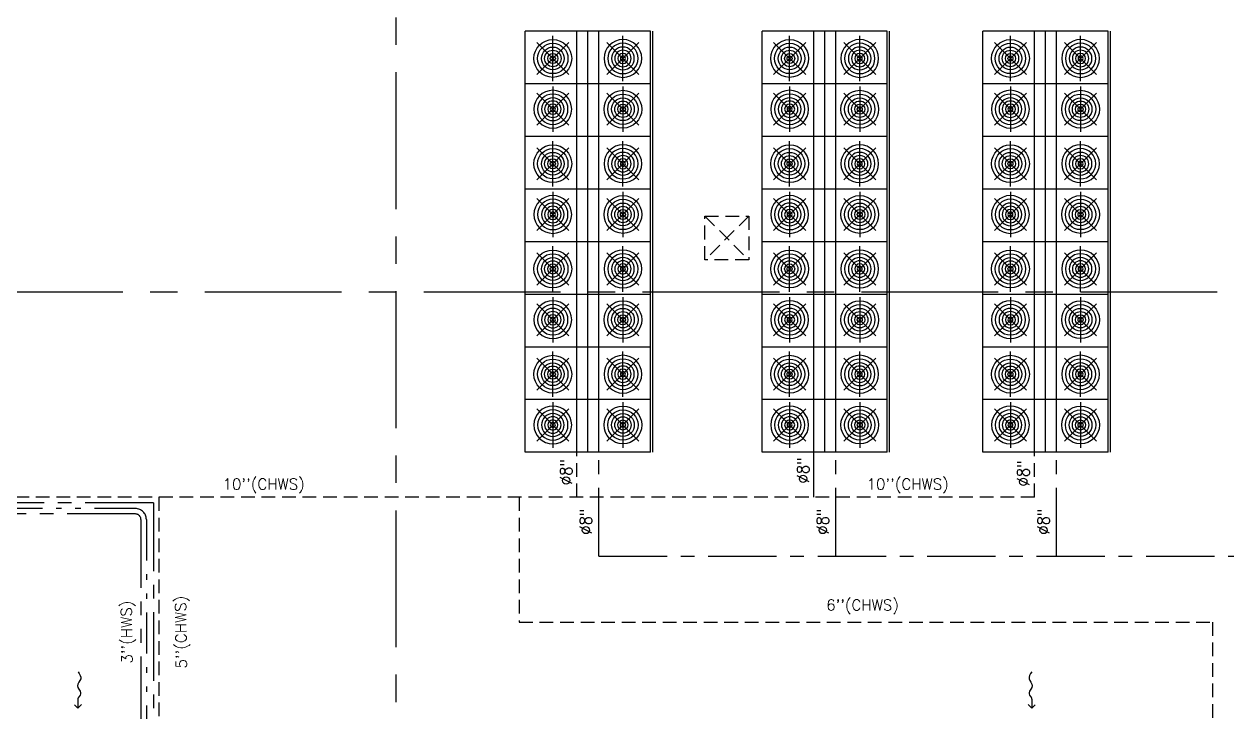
# Model space of a CAD drawing. Extents: x 89070.1 to 89129.1, y 39921.6 to 40000.1.
# Drawn here: x 89086.58 to 89108.56, y 39972.43 to 39984.99 of the extents above; entities that cross this region are included whole.
import ezdxf
from ezdxf.enums import TextEntityAlignment as Align

# ---------------------------------------------------------------- set-up
doc = ezdxf.new("R2010")
doc.units = 0
doc.header["$MEASUREMENT"] = 0
for name, pattern in [('2DASHES', [1.7, 0.75, -0.25, 0.1, -0.25, 0.1, -0.25]), ('CENTER', [2, 1.25, -0.25, 0.25, -0.25]), ('CENTERX2', [4, 2.5, -0.5, 0.5, -0.5]), ('HIDDEN', [0.375, 0.25, -0.125]), ('PHANTOM', [2.5, 1.25, -0.25, 0.25, -0.25, 0.25, -0.25])]:
    doc.linetypes.add(name, pattern=pattern)
doc.layers.get('0').update_dxf_attribs({"color": 11, "linetype": 'CONTINUOUS'})
for name, color, linetype in [('AX', 11, 'CONTINUOUS'), ('AXES', 11, 'CENTERX2'), ('DUCT', 6, 'CONTINUOUS'), ('RM-NAME', 2, 'CONTINUOUS'), ('SHAFT', 11, 'CONTINUOUS')]:
    doc.layers.add(name, color=color, linetype=linetype)
doc.styles.add('ROMANS', font='ROMANS.shx')

msp = doc.modelspace()

# ---------------------------------------------------------------- linework, layer by layer
at = {"color": 2}
for p, q in [((89096.244, 39983.952), (89096.244, 39984.781)), ((89097.525, 39983.952), (89097.525, 39984.781)), ((89100.572, 39983.952), (89100.572, 39984.781)), ((89101.853, 39983.952), (89101.853, 39984.781)), ((89104.607, 39983.952), (89104.607, 39984.781)), ((89105.888, 39983.952), (89105.888, 39984.781)), ((89095.95, 39984.073), (89096.537, 39984.66)), ((89096.537, 39984.073), (89095.95, 39984.66)), ((89097.232, 39984.073), (89097.818, 39984.66)), ((89097.818, 39984.073), (89097.232, 39984.66)), ((89100.279, 39984.073), (89100.865, 39984.66)), ((89100.865, 39984.073), (89100.279, 39984.66)), ((89101.56, 39984.073), (89102.146, 39984.66)), ((89102.146, 39984.073), (89101.56, 39984.66)), ((89104.314, 39984.073), (89104.9, 39984.66)), ((89104.9, 39984.073), (89104.314, 39984.66)), ((89105.595, 39984.073), (89106.181, 39984.66)), ((89106.181, 39984.073), (89105.595, 39984.66)), ((89096.537, 39983.733), (89095.95, 39983.146)), ((89095.95, 39983.733), (89096.537, 39983.146)), ((89096.244, 39983.854), (89096.244, 39983.025)), ((89097.818, 39983.733), (89097.232, 39983.146)), ((89097.232, 39983.733), (89097.818, 39983.146)), ((89097.525, 39983.854), (89097.525, 39983.025)), ((89100.865, 39983.733), (89100.279, 39983.146)), ((89100.279, 39983.733), (89100.865, 39983.146)), ((89100.572, 39983.854), (89100.572, 39983.025)), ((89102.146, 39983.733), (89101.56, 39983.146)), ((89101.56, 39983.733), (89102.146, 39983.146)), ((89101.853, 39983.854), (89101.853, 39983.025)), ((89104.9, 39983.733), (89104.314, 39983.146)), ((89104.314, 39983.733), (89104.9, 39983.146)), ((89104.607, 39983.854), (89104.607, 39983.025)), ((89106.181, 39983.733), (89105.595, 39983.146)), ((89105.595, 39983.733), (89106.181, 39983.146)), ((89105.888, 39983.854), (89105.888, 39983.025)), ((89096.244, 39982.03), (89096.244, 39982.859)), ((89097.525, 39982.03), (89097.525, 39982.859)), ((89100.572, 39982.03), (89100.572, 39982.859)), ((89101.853, 39982.03), (89101.853, 39982.859)), ((89104.607, 39982.03), (89104.607, 39982.859)), ((89105.888, 39982.03), (89105.888, 39982.859)), ((89095.95, 39982.151), (89096.537, 39982.738)), ((89096.537, 39982.151), (89095.95, 39982.738)), ((89097.232, 39982.151), (89097.818, 39982.738)), ((89097.818, 39982.151), (89097.232, 39982.738)), ((89100.279, 39982.151), (89100.865, 39982.738)), ((89100.865, 39982.151), (89100.279, 39982.738)), ((89101.56, 39982.151), (89102.146, 39982.738)), ((89102.146, 39982.151), (89101.56, 39982.738)), ((89104.314, 39982.151), (89104.9, 39982.738)), ((89104.9, 39982.151), (89104.314, 39982.738)), ((89105.595, 39982.151), (89106.181, 39982.738)), ((89106.181, 39982.151), (89105.595, 39982.738)), ((89096.244, 39981.932), (89096.244, 39981.103)), ((89097.525, 39981.932), (89097.525, 39981.103)), ((89100.572, 39981.932), (89100.572, 39981.103)), ((89101.853, 39981.932), (89101.853, 39981.103)), ((89104.607, 39981.932), (89104.607, 39981.103)), ((89105.888, 39981.932), (89105.888, 39981.103)), ((89096.537, 39981.811), (89095.95, 39981.224)), ((89095.95, 39981.811), (89096.537, 39981.224)), ((89097.818, 39981.811), (89097.232, 39981.224)), ((89097.232, 39981.811), (89097.818, 39981.224)), ((89100.865, 39981.811), (89100.279, 39981.224)), ((89100.279, 39981.811), (89100.865, 39981.224)), ((89102.146, 39981.811), (89101.56, 39981.224)), ((89101.56, 39981.811), (89102.146, 39981.224)), ((89104.9, 39981.811), (89104.314, 39981.224)), ((89104.314, 39981.811), (89104.9, 39981.224)), ((89106.181, 39981.811), (89105.595, 39981.224)), ((89105.595, 39981.811), (89106.181, 39981.224)), ((89096.244, 39980.108), (89096.244, 39980.937)), ((89097.525, 39980.108), (89097.525, 39980.937)), ((89100.572, 39980.108), (89100.572, 39980.937)), ((89101.853, 39980.108), (89101.853, 39980.937)), ((89104.607, 39980.108), (89104.607, 39980.937)), ((89105.888, 39980.108), (89105.888, 39980.937)), ((89095.95, 39980.229), (89096.537, 39980.816)), ((89096.537, 39980.229), (89095.95, 39980.816)), ((89097.232, 39980.229), (89097.818, 39980.816)), ((89097.818, 39980.229), (89097.232, 39980.816)), ((89100.279, 39980.229), (89100.865, 39980.816)), ((89100.865, 39980.229), (89100.279, 39980.816)), ((89101.56, 39980.229), (89102.146, 39980.816)), ((89102.146, 39980.229), (89101.56, 39980.816)), ((89104.314, 39980.229), (89104.9, 39980.816)), ((89104.9, 39980.229), (89104.314, 39980.816)), ((89105.595, 39980.229), (89106.181, 39980.816)), ((89106.181, 39980.229), (89105.595, 39980.816)), ((89096.244, 39980.01), (89096.244, 39979.181)), ((89097.525, 39980.01), (89097.525, 39979.181)), ((89100.572, 39980.01), (89100.572, 39979.181)), ((89101.853, 39980.01), (89101.853, 39979.181)), ((89104.607, 39980.01), (89104.607, 39979.181)), ((89105.888, 39980.01), (89105.888, 39979.181)), ((89096.537, 39979.889), (89095.95, 39979.302)), ((89095.95, 39979.889), (89096.537, 39979.302)), ((89097.818, 39979.889), (89097.232, 39979.302)), ((89097.232, 39979.889), (89097.818, 39979.302)), ((89100.865, 39979.889), (89100.279, 39979.302)), ((89100.279, 39979.889), (89100.865, 39979.302)), ((89102.146, 39979.889), (89101.56, 39979.302)), ((89101.56, 39979.889), (89102.146, 39979.302)), ((89104.9, 39979.889), (89104.314, 39979.302)), ((89104.314, 39979.889), (89104.9, 39979.302)), ((89106.181, 39979.889), (89105.595, 39979.302)), ((89105.595, 39979.889), (89106.181, 39979.302)), ((89095.95, 39978.307), (89096.537, 39978.894)), ((89096.537, 39978.307), (89095.95, 39978.894)), ((89096.244, 39978.186), (89096.244, 39979.015)), ((89097.232, 39978.307), (89097.818, 39978.894)), ((89097.818, 39978.307), (89097.232, 39978.894)), ((89097.525, 39978.186), (89097.525, 39979.015)), ((89100.279, 39978.307), (89100.865, 39978.894)), ((89100.865, 39978.307), (89100.279, 39978.894)), ((89100.572, 39978.186), (89100.572, 39979.015)), ((89101.56, 39978.307), (89102.146, 39978.894)), ((89102.146, 39978.307), (89101.56, 39978.894)), ((89101.853, 39978.186), (89101.853, 39979.015)), ((89104.314, 39978.307), (89104.9, 39978.894)), ((89104.9, 39978.307), (89104.314, 39978.894)), ((89104.607, 39978.186), (89104.607, 39979.015)), ((89105.595, 39978.307), (89106.181, 39978.894)), ((89106.181, 39978.307), (89105.595, 39978.894)), ((89105.888, 39978.186), (89105.888, 39979.015)), ((89096.537, 39977.967), (89095.95, 39977.38)), ((89095.95, 39977.967), (89096.537, 39977.38)), ((89096.244, 39978.088), (89096.244, 39977.259)), ((89097.818, 39977.967), (89097.232, 39977.38)), ((89097.232, 39977.967), (89097.818, 39977.38)), ((89097.525, 39978.088), (89097.525, 39977.259)), ((89100.865, 39977.967), (89100.279, 39977.38)), ((89100.279, 39977.967), (89100.865, 39977.38)), ((89100.572, 39978.088), (89100.572, 39977.259)), ((89102.146, 39977.967), (89101.56, 39977.38)), ((89101.56, 39977.967), (89102.146, 39977.38)), ((89101.853, 39978.088), (89101.853, 39977.259)), ((89104.9, 39977.967), (89104.314, 39977.38)), ((89104.314, 39977.967), (89104.9, 39977.38)), ((89104.607, 39978.088), (89104.607, 39977.259)), ((89106.181, 39977.967), (89105.595, 39977.38)), ((89105.595, 39977.967), (89106.181, 39977.38)), ((89105.888, 39978.088), (89105.888, 39977.259))]:
    msp.add_line(p, q, dxfattribs=at)
at = {"color": 11}
for centre, major_axis, start_param, end_param in [((89096.244, 39984.367), (-0.244, 0.244), 3.926991, 10.210176), ((89096.244, 39984.367), (0.196, 0.196), 5.497787, 11.780972), ((89096.244, 39984.367), (-0.147, 0.147), 3.926991, 10.210176), ((89100.572, 39984.367), (-0.244, 0.244), 3.926991, 10.210176), ((89100.572, 39984.367), (0.196, 0.196), 5.497787, 11.780972), ((89100.572, 39984.367), (-0.147, 0.147), 3.926991, 10.210176), ((89104.607, 39984.367), (-0.244, 0.244), 3.926991, 10.210176), ((89104.607, 39984.367), (0.196, 0.196), 5.497787, 11.780972), ((89104.607, 39984.367), (-0.147, 0.147), 3.926991, 10.210176), ((89096.244, 39984.367), (0.106, 0.106), 5.497787, 11.780972), ((89096.244, 39984.367), (-0.0652, 0.0652), 3.926991, 10.210176), ((89096.244, 39984.367), (0.0326, 0.0326), 5.497787, 11.780972), ((89100.572, 39984.367), (0.106, 0.106), 5.497787, 11.780972), ((89100.572, 39984.367), (-0.0652, 0.0652), 3.926991, 10.210176), ((89100.572, 39984.367), (0.0326, 0.0326), 5.497787, 11.780972), ((89104.607, 39984.367), (0.106, 0.106), 5.497787, 11.780972), ((89104.607, 39984.367), (-0.0652, 0.0652), 3.926991, 10.210176), ((89104.607, 39984.367), (0.0326, 0.0326), 5.497787, 11.780972), ((89097.525, 39983.44), (0.244, -0.244), 3.926991, 10.210176), ((89097.525, 39983.44), (-0.196, -0.196), 5.497787, 11.780972), ((89101.853, 39983.44), (0.244, -0.244), 3.926991, 10.210176), ((89101.853, 39983.44), (-0.196, -0.196), 5.497787, 11.780972), ((89105.888, 39983.44), (0.244, -0.244), 3.926991, 10.210176), ((89105.888, 39983.44), (-0.196, -0.196), 5.497787, 11.780972), ((89097.525, 39983.44), (0.147, -0.147), 3.926991, 10.210176), ((89097.525, 39983.44), (-0.106, -0.106), 5.497787, 11.780972), ((89097.525, 39983.44), (0.0652, -0.0652), 3.926991, 10.210176), ((89097.525, 39983.44), (-0.0326, -0.0326), 5.497787, 11.780972), ((89101.853, 39983.44), (0.147, -0.147), 3.926991, 10.210176), ((89101.853, 39983.44), (-0.106, -0.106), 5.497787, 11.780972), ((89101.853, 39983.44), (0.0652, -0.0652), 3.926991, 10.210176), ((89101.853, 39983.44), (-0.0326, -0.0326), 5.497787, 11.780972), ((89105.888, 39983.44), (0.147, -0.147), 3.926991, 10.210176), ((89105.888, 39983.44), (-0.106, -0.106), 5.497787, 11.780972), ((89105.888, 39983.44), (0.0652, -0.0652), 3.926991, 10.210176), ((89105.888, 39983.44), (-0.0326, -0.0326), 5.497787, 11.780972), ((89096.244, 39982.445), (-0.244, 0.244), 3.926991, 10.210176), ((89096.244, 39982.445), (0.196, 0.196), 5.497787, 11.780972), ((89096.244, 39982.445), (-0.147, 0.147), 3.926991, 10.210176), ((89096.244, 39982.445), (0.106, 0.106), 5.497787, 11.780972), ((89100.572, 39982.445), (-0.244, 0.244), 3.926991, 10.210176), ((89100.572, 39982.445), (0.196, 0.196), 5.497787, 11.780972), ((89100.572, 39982.445), (-0.147, 0.147), 3.926991, 10.210176), ((89100.572, 39982.445), (0.106, 0.106), 5.497787, 11.780972), ((89104.607, 39982.445), (-0.244, 0.244), 3.926991, 10.210176), ((89104.607, 39982.445), (0.196, 0.196), 5.497787, 11.780972), ((89104.607, 39982.445), (-0.147, 0.147), 3.926991, 10.210176), ((89104.607, 39982.445), (0.106, 0.106), 5.497787, 11.780972), ((89096.244, 39982.445), (-0.0652, 0.0652), 3.926991, 10.210176), ((89096.244, 39982.445), (0.0326, 0.0326), 5.497787, 11.780972), ((89100.572, 39982.445), (-0.0652, 0.0652), 3.926991, 10.210176), ((89100.572, 39982.445), (0.0326, 0.0326), 5.497787, 11.780972), ((89104.607, 39982.445), (-0.0652, 0.0652), 3.926991, 10.210176), ((89104.607, 39982.445), (0.0326, 0.0326), 5.497787, 11.780972), ((89097.525, 39981.518), (0.244, -0.244), 3.926991, 10.210176), ((89097.525, 39981.518), (-0.196, -0.196), 5.497787, 11.780972), ((89097.525, 39981.518), (0.147, -0.147), 3.926991, 10.210176), ((89101.853, 39981.518), (0.244, -0.244), 3.926991, 10.210176), ((89101.853, 39981.518), (-0.196, -0.196), 5.497787, 11.780972), ((89101.853, 39981.518), (0.147, -0.147), 3.926991, 10.210176), ((89105.888, 39981.518), (0.244, -0.244), 3.926991, 10.210176), ((89105.888, 39981.518), (-0.196, -0.196), 5.497787, 11.780972), ((89105.888, 39981.518), (0.147, -0.147), 3.926991, 10.210176), ((89097.525, 39981.518), (-0.106, -0.106), 5.497787, 11.780972), ((89097.525, 39981.518), (0.0652, -0.0652), 3.926991, 10.210176), ((89097.525, 39981.518), (-0.0326, -0.0326), 5.497787, 11.780972), ((89101.853, 39981.518), (-0.106, -0.106), 5.497787, 11.780972), ((89101.853, 39981.518), (0.0652, -0.0652), 3.926991, 10.210176), ((89101.853, 39981.518), (-0.0326, -0.0326), 5.497787, 11.780972), ((89105.888, 39981.518), (-0.106, -0.106), 5.497787, 11.780972), ((89105.888, 39981.518), (0.0652, -0.0652), 3.926991, 10.210176), ((89105.888, 39981.518), (-0.0326, -0.0326), 5.497787, 11.780972), ((89096.244, 39980.523), (-0.244, 0.244), 3.926991, 10.210176), ((89100.572, 39980.523), (-0.244, 0.244), 3.926991, 10.210176), ((89104.607, 39980.523), (-0.244, 0.244), 3.926991, 10.210176), ((89096.244, 39980.523), (0.196, 0.196), 5.497787, 11.780972), ((89096.244, 39980.523), (-0.147, 0.147), 3.926991, 10.210176), ((89096.244, 39980.523), (0.106, 0.106), 5.497787, 11.780972), ((89096.244, 39980.523), (-0.0652, 0.0652), 3.926991, 10.210176), ((89100.572, 39980.523), (0.196, 0.196), 5.497787, 11.780972), ((89100.572, 39980.523), (-0.147, 0.147), 3.926991, 10.210176), ((89100.572, 39980.523), (0.106, 0.106), 5.497787, 11.780972), ((89100.572, 39980.523), (-0.0652, 0.0652), 3.926991, 10.210176), ((89104.607, 39980.523), (0.196, 0.196), 5.497787, 11.780972), ((89104.607, 39980.523), (-0.147, 0.147), 3.926991, 10.210176), ((89104.607, 39980.523), (0.106, 0.106), 5.497787, 11.780972), ((89104.607, 39980.523), (-0.0652, 0.0652), 3.926991, 10.210176), ((89096.244, 39980.523), (0.0326, 0.0326), 5.497787, 11.780972), ((89100.572, 39980.523), (0.0326, 0.0326), 5.497787, 11.780972), ((89104.607, 39980.523), (0.0326, 0.0326), 5.497787, 11.780972), ((89097.525, 39979.596), (0.244, -0.244), 3.926991, 10.210176), ((89101.853, 39979.596), (0.244, -0.244), 3.926991, 10.210176), ((89105.888, 39979.596), (0.244, -0.244), 3.926991, 10.210176), ((89097.525, 39979.596), (-0.196, -0.196), 5.497787, 11.780972), ((89097.525, 39979.596), (0.147, -0.147), 3.926991, 10.210176), ((89097.525, 39979.596), (-0.106, -0.106), 5.497787, 11.780972), ((89101.853, 39979.596), (-0.196, -0.196), 5.497787, 11.780972), ((89101.853, 39979.596), (0.147, -0.147), 3.926991, 10.210176), ((89101.853, 39979.596), (-0.106, -0.106), 5.497787, 11.780972), ((89105.888, 39979.596), (-0.196, -0.196), 5.497787, 11.780972), ((89105.888, 39979.596), (0.147, -0.147), 3.926991, 10.210176), ((89105.888, 39979.596), (-0.106, -0.106), 5.497787, 11.780972), ((89097.525, 39979.596), (0.0652, -0.0652), 3.926991, 10.210176), ((89097.525, 39979.596), (-0.0326, -0.0326), 5.497787, 11.780972), ((89101.853, 39979.596), (0.0652, -0.0652), 3.926991, 10.210176), ((89101.853, 39979.596), (-0.0326, -0.0326), 5.497787, 11.780972), ((89105.888, 39979.596), (0.0652, -0.0652), 3.926991, 10.210176), ((89105.888, 39979.596), (-0.0326, -0.0326), 5.497787, 11.780972), ((89096.244, 39978.601), (-0.244, 0.244), 3.926991, 10.210176), ((89096.244, 39978.601), (0.196, 0.196), 5.497787, 11.780972), ((89100.572, 39978.601), (-0.244, 0.244), 3.926991, 10.210176), ((89100.572, 39978.601), (0.196, 0.196), 5.497787, 11.780972), ((89104.607, 39978.601), (-0.244, 0.244), 3.926991, 10.210176), ((89104.607, 39978.601), (0.196, 0.196), 5.497787, 11.780972), ((89096.244, 39978.601), (-0.147, 0.147), 3.926991, 10.210176), ((89096.244, 39978.601), (0.106, 0.106), 5.497787, 11.780972), ((89096.244, 39978.601), (-0.0652, 0.0652), 3.926991, 10.210176), ((89096.244, 39978.601), (0.0326, 0.0326), 5.497787, 11.780972), ((89100.572, 39978.601), (-0.147, 0.147), 3.926991, 10.210176), ((89100.572, 39978.601), (0.106, 0.106), 5.497787, 11.780972), ((89100.572, 39978.601), (-0.0652, 0.0652), 3.926991, 10.210176), ((89100.572, 39978.601), (0.0326, 0.0326), 5.497787, 11.780972), ((89104.607, 39978.601), (-0.147, 0.147), 3.926991, 10.210176), ((89104.607, 39978.601), (0.106, 0.106), 5.497787, 11.780972), ((89104.607, 39978.601), (-0.0652, 0.0652), 3.926991, 10.210176), ((89104.607, 39978.601), (0.0326, 0.0326), 5.497787, 11.780972), ((89097.525, 39977.674), (0.244, -0.244), 3.926991, 10.210176), ((89101.853, 39977.674), (0.244, -0.244), 3.926991, 10.210176), ((89105.888, 39977.674), (0.244, -0.244), 3.926991, 10.210176), ((89097.525, 39977.674), (-0.196, -0.196), 5.497787, 11.780972), ((89097.525, 39977.674), (0.147, -0.147), 3.926991, 10.210176), ((89097.525, 39977.674), (-0.106, -0.106), 5.497787, 11.780972), ((89097.525, 39977.674), (0.0652, -0.0652), 3.926991, 10.210176), ((89101.853, 39977.674), (-0.196, -0.196), 5.497787, 11.780972), ((89101.853, 39977.674), (0.147, -0.147), 3.926991, 10.210176), ((89101.853, 39977.674), (-0.106, -0.106), 5.497787, 11.780972), ((89101.853, 39977.674), (0.0652, -0.0652), 3.926991, 10.210176), ((89105.888, 39977.674), (-0.196, -0.196), 5.497787, 11.780972), ((89105.888, 39977.674), (0.147, -0.147), 3.926991, 10.210176), ((89105.888, 39977.674), (-0.106, -0.106), 5.497787, 11.780972), ((89105.888, 39977.674), (0.0652, -0.0652), 3.926991, 10.210176), ((89097.525, 39977.674), (-0.0326, -0.0326), 5.497787, 11.780972), ((89101.853, 39977.674), (-0.0326, -0.0326), 5.497787, 11.780972), ((89105.888, 39977.674), (-0.0326, -0.0326), 5.497787, 11.780972)]:
    msp.add_ellipse(centre, major_axis=major_axis, ratio=1, start_param=start_param, end_param=end_param, dxfattribs=at)
at = {"color": 11, "extrusion": (0, 0, -1)}
for centre, major_axis, start_param, end_param in [((89097.525, 39984.367), (0.244, 0.244), 3.926991, 10.210176), ((89097.525, 39984.367), (-0.196, 0.196), 5.497787, 11.780972), ((89097.525, 39984.367), (0.147, 0.147), 3.926991, 10.210176), ((89101.853, 39984.367), (0.244, 0.244), 3.926991, 10.210176), ((89101.853, 39984.367), (-0.196, 0.196), 5.497787, 11.780972), ((89101.853, 39984.367), (0.147, 0.147), 3.926991, 10.210176), ((89105.888, 39984.367), (0.244, 0.244), 3.926991, 10.210176), ((89105.888, 39984.367), (-0.196, 0.196), 5.497787, 11.780972), ((89105.888, 39984.367), (0.147, 0.147), 3.926991, 10.210176), ((89097.525, 39984.367), (-0.106, 0.106), 5.497787, 11.780972), ((89097.525, 39984.367), (0.0652, 0.0652), 3.926991, 10.210176), ((89097.525, 39984.367), (-0.0326, 0.0326), 5.497787, 11.780972), ((89101.853, 39984.367), (-0.106, 0.106), 5.497787, 11.780972), ((89101.853, 39984.367), (0.0652, 0.0652), 3.926991, 10.210176), ((89101.853, 39984.367), (-0.0326, 0.0326), 5.497787, 11.780972), ((89105.888, 39984.367), (-0.106, 0.106), 5.497787, 11.780972), ((89105.888, 39984.367), (0.0652, 0.0652), 3.926991, 10.210176), ((89105.888, 39984.367), (-0.0326, 0.0326), 5.497787, 11.780972), ((89096.244, 39983.44), (-0.244, -0.244), 3.926991, 10.210176), ((89096.244, 39983.44), (0.196, -0.196), 5.497787, 11.780972), ((89100.572, 39983.44), (-0.244, -0.244), 3.926991, 10.210176), ((89100.572, 39983.44), (0.196, -0.196), 5.497787, 11.780972), ((89104.607, 39983.44), (-0.244, -0.244), 3.926991, 10.210176), ((89104.607, 39983.44), (0.196, -0.196), 5.497787, 11.780972), ((89096.244, 39983.44), (-0.147, -0.147), 3.926991, 10.210176), ((89096.244, 39983.44), (0.106, -0.106), 5.497787, 11.780972), ((89096.244, 39983.44), (-0.0652, -0.0652), 3.926991, 10.210176), ((89096.244, 39983.44), (0.0326, -0.0326), 5.497787, 11.780972), ((89100.572, 39983.44), (-0.147, -0.147), 3.926991, 10.210176), ((89100.572, 39983.44), (0.106, -0.106), 5.497787, 11.780972), ((89100.572, 39983.44), (-0.0652, -0.0652), 3.926991, 10.210176), ((89100.572, 39983.44), (0.0326, -0.0326), 5.497787, 11.780972), ((89104.607, 39983.44), (-0.147, -0.147), 3.926991, 10.210176), ((89104.607, 39983.44), (0.106, -0.106), 5.497787, 11.780972), ((89104.607, 39983.44), (-0.0652, -0.0652), 3.926991, 10.210176), ((89104.607, 39983.44), (0.0326, -0.0326), 5.497787, 11.780972), ((89097.525, 39982.445), (0.244, 0.244), 3.926991, 10.210176), ((89097.525, 39982.445), (-0.196, 0.196), 5.497787, 11.780972), ((89097.525, 39982.445), (0.147, 0.147), 3.926991, 10.210176), ((89097.525, 39982.445), (-0.106, 0.106), 5.497787, 11.780972), ((89101.853, 39982.445), (0.244, 0.244), 3.926991, 10.210176), ((89101.853, 39982.445), (-0.196, 0.196), 5.497787, 11.780972), ((89101.853, 39982.445), (0.147, 0.147), 3.926991, 10.210176), ((89101.853, 39982.445), (-0.106, 0.106), 5.497787, 11.780972), ((89105.888, 39982.445), (0.244, 0.244), 3.926991, 10.210176), ((89105.888, 39982.445), (-0.196, 0.196), 5.497787, 11.780972), ((89105.888, 39982.445), (0.147, 0.147), 3.926991, 10.210176), ((89105.888, 39982.445), (-0.106, 0.106), 5.497787, 11.780972), ((89097.525, 39982.445), (0.0652, 0.0652), 3.926991, 10.210176), ((89097.525, 39982.445), (-0.0326, 0.0326), 5.497787, 11.780972), ((89101.853, 39982.445), (0.0652, 0.0652), 3.926991, 10.210176), ((89101.853, 39982.445), (-0.0326, 0.0326), 5.497787, 11.780972), ((89105.888, 39982.445), (0.0652, 0.0652), 3.926991, 10.210176), ((89105.888, 39982.445), (-0.0326, 0.0326), 5.497787, 11.780972), ((89096.244, 39981.518), (-0.244, -0.244), 3.926991, 10.210176), ((89096.244, 39981.518), (0.196, -0.196), 5.497787, 11.780972), ((89096.244, 39981.518), (-0.147, -0.147), 3.926991, 10.210176), ((89100.572, 39981.518), (-0.244, -0.244), 3.926991, 10.210176), ((89100.572, 39981.518), (0.196, -0.196), 5.497787, 11.780972), ((89100.572, 39981.518), (-0.147, -0.147), 3.926991, 10.210176), ((89104.607, 39981.518), (-0.244, -0.244), 3.926991, 10.210176), ((89104.607, 39981.518), (0.196, -0.196), 5.497787, 11.780972), ((89104.607, 39981.518), (-0.147, -0.147), 3.926991, 10.210176), ((89096.244, 39981.518), (0.106, -0.106), 5.497787, 11.780972), ((89096.244, 39981.518), (-0.0652, -0.0652), 3.926991, 10.210176), ((89096.244, 39981.518), (0.0326, -0.0326), 5.497787, 11.780972), ((89100.572, 39981.518), (0.106, -0.106), 5.497787, 11.780972), ((89100.572, 39981.518), (-0.0652, -0.0652), 3.926991, 10.210176), ((89100.572, 39981.518), (0.0326, -0.0326), 5.497787, 11.780972), ((89104.607, 39981.518), (0.106, -0.106), 5.497787, 11.780972), ((89104.607, 39981.518), (-0.0652, -0.0652), 3.926991, 10.210176), ((89104.607, 39981.518), (0.0326, -0.0326), 5.497787, 11.780972), ((89097.525, 39980.523), (0.244, 0.244), 3.926991, 10.210176), ((89101.853, 39980.523), (0.244, 0.244), 3.926991, 10.210176), ((89105.888, 39980.523), (0.244, 0.244), 3.926991, 10.210176), ((89097.525, 39980.523), (-0.196, 0.196), 5.497787, 11.780972), ((89097.525, 39980.523), (0.147, 0.147), 3.926991, 10.210176), ((89097.525, 39980.523), (-0.106, 0.106), 5.497787, 11.780972), ((89097.525, 39980.523), (0.0652, 0.0652), 3.926991, 10.210176), ((89101.853, 39980.523), (-0.196, 0.196), 5.497787, 11.780972), ((89101.853, 39980.523), (0.147, 0.147), 3.926991, 10.210176), ((89101.853, 39980.523), (-0.106, 0.106), 5.497787, 11.780972), ((89101.853, 39980.523), (0.0652, 0.0652), 3.926991, 10.210176), ((89105.888, 39980.523), (-0.196, 0.196), 5.497787, 11.780972), ((89105.888, 39980.523), (0.147, 0.147), 3.926991, 10.210176), ((89105.888, 39980.523), (-0.106, 0.106), 5.497787, 11.780972), ((89105.888, 39980.523), (0.0652, 0.0652), 3.926991, 10.210176), ((89097.525, 39980.523), (-0.0326, 0.0326), 5.497787, 11.780972), ((89101.853, 39980.523), (-0.0326, 0.0326), 5.497787, 11.780972), ((89105.888, 39980.523), (-0.0326, 0.0326), 5.497787, 11.780972), ((89096.244, 39979.596), (-0.244, -0.244), 3.926991, 10.210176), ((89100.572, 39979.596), (-0.244, -0.244), 3.926991, 10.210176), ((89104.607, 39979.596), (-0.244, -0.244), 3.926991, 10.210176), ((89096.244, 39979.596), (0.196, -0.196), 5.497787, 11.780972), ((89096.244, 39979.596), (-0.147, -0.147), 3.926991, 10.210176), ((89096.244, 39979.596), (0.106, -0.106), 5.497787, 11.780972), ((89100.572, 39979.596), (0.196, -0.196), 5.497787, 11.780972), ((89100.572, 39979.596), (-0.147, -0.147), 3.926991, 10.210176), ((89100.572, 39979.596), (0.106, -0.106), 5.497787, 11.780972), ((89104.607, 39979.596), (0.196, -0.196), 5.497787, 11.780972), ((89104.607, 39979.596), (-0.147, -0.147), 3.926991, 10.210176), ((89104.607, 39979.596), (0.106, -0.106), 5.497787, 11.780972), ((89096.244, 39979.596), (-0.0652, -0.0652), 3.926991, 10.210176), ((89096.244, 39979.596), (0.0326, -0.0326), 5.497787, 11.780972), ((89100.572, 39979.596), (-0.0652, -0.0652), 3.926991, 10.210176), ((89100.572, 39979.596), (0.0326, -0.0326), 5.497787, 11.780972), ((89104.607, 39979.596), (-0.0652, -0.0652), 3.926991, 10.210176), ((89104.607, 39979.596), (0.0326, -0.0326), 5.497787, 11.780972), ((89097.525, 39978.601), (0.244, 0.244), 3.926991, 10.210176), ((89097.525, 39978.601), (-0.196, 0.196), 5.497787, 11.780972), ((89101.853, 39978.601), (0.244, 0.244), 3.926991, 10.210176), ((89101.853, 39978.601), (-0.196, 0.196), 5.497787, 11.780972), ((89105.888, 39978.601), (0.244, 0.244), 3.926991, 10.210176), ((89105.888, 39978.601), (-0.196, 0.196), 5.497787, 11.780972), ((89097.525, 39978.601), (0.147, 0.147), 3.926991, 10.210176), ((89097.525, 39978.601), (-0.106, 0.106), 5.497787, 11.780972), ((89097.525, 39978.601), (0.0652, 0.0652), 3.926991, 10.210176), ((89097.525, 39978.601), (-0.0326, 0.0326), 5.497787, 11.780972), ((89101.853, 39978.601), (0.147, 0.147), 3.926991, 10.210176), ((89101.853, 39978.601), (-0.106, 0.106), 5.497787, 11.780972), ((89101.853, 39978.601), (0.0652, 0.0652), 3.926991, 10.210176), ((89101.853, 39978.601), (-0.0326, 0.0326), 5.497787, 11.780972), ((89105.888, 39978.601), (0.147, 0.147), 3.926991, 10.210176), ((89105.888, 39978.601), (-0.106, 0.106), 5.497787, 11.780972), ((89105.888, 39978.601), (0.0652, 0.0652), 3.926991, 10.210176), ((89105.888, 39978.601), (-0.0326, 0.0326), 5.497787, 11.780972), ((89096.244, 39977.674), (-0.244, -0.244), 3.926991, 10.210176), ((89100.572, 39977.674), (-0.244, -0.244), 3.926991, 10.210176), ((89104.607, 39977.674), (-0.244, -0.244), 3.926991, 10.210176), ((89096.244, 39977.674), (0.196, -0.196), 5.497787, 11.780972), ((89096.244, 39977.674), (-0.147, -0.147), 3.926991, 10.210176), ((89096.244, 39977.674), (0.106, -0.106), 5.497787, 11.780972), ((89096.244, 39977.674), (-0.0652, -0.0652), 3.926991, 10.210176), ((89100.572, 39977.674), (0.196, -0.196), 5.497787, 11.780972), ((89100.572, 39977.674), (-0.147, -0.147), 3.926991, 10.210176), ((89100.572, 39977.674), (0.106, -0.106), 5.497787, 11.780972), ((89100.572, 39977.674), (-0.0652, -0.0652), 3.926991, 10.210176), ((89104.607, 39977.674), (0.196, -0.196), 5.497787, 11.780972), ((89104.607, 39977.674), (-0.147, -0.147), 3.926991, 10.210176), ((89104.607, 39977.674), (0.106, -0.106), 5.497787, 11.780972), ((89104.607, 39977.674), (-0.0652, -0.0652), 3.926991, 10.210176), ((89096.244, 39977.674), (0.0326, -0.0326), 5.497787, 11.780972), ((89100.572, 39977.674), (0.0326, -0.0326), 5.497787, 11.780972), ((89104.607, 39977.674), (0.0326, -0.0326), 5.497787, 11.780972)]:
    msp.add_ellipse(centre, major_axis=major_axis, ratio=1, start_param=start_param, end_param=end_param, dxfattribs=at)
at = {"layer": 'AX', "color": 6}
for p, q in [((89095.741, 39977.176), (89095.741, 39984.864)), ((89098.027, 39984.864), (89095.741, 39984.864)), ((89096.684, 39977.176), (89096.684, 39984.864)), ((89096.884, 39977.176), (89096.884, 39984.864)), ((89097.084, 39977.176), (89097.084, 39984.864)), ((89098.027, 39977.176), (89098.027, 39984.864)), ((89098.07, 39977.176), (89098.07, 39984.864)), ((89100.07, 39977.176), (89100.07, 39984.864)), ((89102.356, 39984.864), (89100.07, 39984.864)), ((89101.013, 39977.176), (89101.013, 39984.864)), ((89101.213, 39977.176), (89101.213, 39984.864)), ((89101.413, 39977.176), (89101.413, 39984.864)), ((89102.356, 39977.176), (89102.356, 39984.864)), ((89102.398, 39977.176), (89102.398, 39984.864)), ((89104.104, 39977.176), (89104.104, 39984.864)), ((89106.39, 39984.864), (89104.104, 39984.864)), ((89105.047, 39977.176), (89105.047, 39984.864)), ((89105.247, 39977.176), (89105.247, 39984.864)), ((89105.447, 39977.176), (89105.447, 39984.864)), ((89106.39, 39977.176), (89106.39, 39984.864)), ((89106.433, 39977.176), (89106.433, 39984.864)), ((89098.027, 39983.903), (89095.741, 39983.903)), ((89102.356, 39983.903), (89100.07, 39983.903)), ((89106.39, 39983.903), (89104.104, 39983.903)), ((89098.027, 39982.942), (89095.741, 39982.942)), ((89102.356, 39982.942), (89100.07, 39982.942)), ((89106.39, 39982.942), (89104.104, 39982.942)), ((89098.027, 39981.981), (89095.741, 39981.981)), ((89102.356, 39981.981), (89100.07, 39981.981)), ((89106.39, 39981.981), (89104.104, 39981.981)), ((89098.027, 39981.02), (89095.741, 39981.02)), ((89102.356, 39981.02), (89100.07, 39981.02)), ((89106.39, 39981.02), (89104.104, 39981.02)), ((89098.027, 39980.059), (89095.741, 39980.059)), ((89102.356, 39980.059), (89100.07, 39980.059)), ((89106.39, 39980.059), (89104.104, 39980.059)), ((89098.027, 39979.098), (89095.741, 39979.098)), ((89102.356, 39979.098), (89100.07, 39979.098)), ((89106.39, 39979.098), (89104.104, 39979.098)), ((89098.027, 39978.137), (89095.741, 39978.137)), ((89102.356, 39978.137), (89100.07, 39978.137)), ((89106.39, 39978.137), (89104.104, 39978.137)), ((89098.027, 39977.176), (89095.741, 39977.176)), ((89102.356, 39977.176), (89100.07, 39977.176)), ((89106.39, 39977.176), (89104.104, 39977.176))]:
    msp.add_line(p, q, dxfattribs=at)
at = {"layer": 'AX', "color": 10, "linetype": 'HIDDEN'}
for p, q in [((89096.684, 39976.354), (89096.684, 39977.176)), ((89105.047, 39976.354), (89105.047, 39977.176)), ((89105.047, 39976.354), (89078.306, 39976.354)), ((89089.047, 39976.354), (89089.047, 39940.743)), ((89095.628, 39976.354), (89095.628, 39974.076)), ((89095.628, 39974.076), (89108.301, 39974.076)), ((89108.301, 39974.076), (89108.301, 39959.989))]:
    msp.add_line(p, q, dxfattribs=at)
at = {"layer": 'AX', "color": 6, "linetype": 'CENTER'}
for p, q in [((89097.084, 39975.279), (89097.084, 39977.176)), ((89101.413, 39975.279), (89101.413, 39977.176)), ((89105.447, 39975.279), (89105.447, 39977.176)), ((89088.947, 39976.254), (89078.306, 39976.254)), ((89088.947, 39976.254), (89088.947, 39940.743)), ((89097.084, 39975.279), (89113.473, 39975.279))]:
    msp.add_line(p, q, dxfattribs=at)
at = {"layer": 'AX', "color": 10}
msp.add_line((89101.013, 39976.354), (89101.013, 39977.176), dxfattribs=at)
at = {"layer": 'AX', "color": 6, "linetype": '2DASHES'}
for p, q in [((89088.617, 39976.149), (89078.306, 39976.149)), ((89088.817, 39975.949), (89088.817, 39940.546))]:
    msp.add_line(p, q, dxfattribs=at)
at = {"layer": 'AX', "color": 2, "linetype": 'PHANTOM'}
for p, q in [((89088.617, 39976.049), (89078.306, 39976.049)), ((89088.717, 39975.949), (89088.717, 39940.546))]:
    msp.add_line(p, q, dxfattribs=at)
at = {"layer": 'AX', "color": 6, "linetype": '2DASHES'}
msp.add_ellipse((89088.617, 39975.949), major_axis=(-0.141, 0.141), ratio=1, start_param=3.926991, end_param=5.497787, dxfattribs=at)
at = {"layer": 'AX', "color": 2, "linetype": 'PHANTOM'}
msp.add_ellipse((89088.617, 39975.949), major_axis=(-0.0707, 0.0707), ratio=1, start_param=3.926991, end_param=5.497787, dxfattribs=at)
at = {"layer": 'AXES'}
for p, q in [((89093.384, 39921.615), (89093.384, 39999.428)), ((89128.384, 39980.1), (89070.798, 39980.1))]:
    msp.add_line(p, q, dxfattribs=at)
at = {"layer": 'DUCT'}
for p, q in [((89087.561, 39972.504), (89087.502, 39972.563)), ((89087.561, 39972.668), (89087.561, 39972.504)), ((89087.561, 39972.504), (89087.632, 39972.569)), ((89105, 39972.504), (89104.93, 39972.569)), ((89105, 39972.668), (89105, 39972.504)), ((89105, 39972.504), (89105.06, 39972.563))]:
    msp.add_line(p, q, dxfattribs=at)
for centre, major_axis, start_param, end_param in [((89087.6, 39972.668), (0.0272, 0.0272), 1.65461, 2.356194), ((89104.962, 39972.668), (-0.0272, 0.0272), 3.926991, 4.628575)]:
    msp.add_ellipse(centre, major_axis=major_axis, ratio=1, start_param=start_param, end_param=end_param, dxfattribs=at)
for points in [[(89087.567, 39973.165), (89087.596, 39973.123), (89087.655, 39973.037), (89087.504, 39972.912), (89087.65, 39972.795), (89087.596, 39972.724), (89087.57, 39972.693)], [(89104.995, 39973.165), (89104.966, 39973.123), (89104.907, 39973.037), (89105.058, 39972.912), (89104.912, 39972.795), (89104.965, 39972.724), (89104.991, 39972.693)]]:
    msp.add_open_spline(points, degree=3, knots=[0, 0, 0, 0, 347.989009, 719.951291, 1079.148431, 1350.181819, 1350.181819, 1350.181819, 1350.181819], dxfattribs=at)
at = {"layer": 'SHAFT', "linetype": 'HIDDEN'}
for p, q in [((89099.824, 39981.489), (89099.024, 39980.689)), ((89099.024, 39981.489), (89099.824, 39980.689))]:
    msp.add_line(p, q, dxfattribs=at)
msp.add_lwpolyline([(89099.024, 39981.489), (89099.824, 39981.489), (89099.824, 39980.689), (89099.024, 39980.689)], close=True, dxfattribs=at)

# ---------------------------------------------------------------- texts
at = {"layer": 'RM-NAME', "style": 'ROMANS', "width": 0.9}
for p in [(89096.488, 39976.814), (89100.818, 39976.845), (89104.842, 39976.79), (89096.848, 39975.909), (89101.176, 39975.909), (89105.211, 39975.909)]:
    msp.add_text('%%c8"', height=0.22, rotation=90, dxfattribs=at).set_placement(p, align=Align.MIDDLE)
at = {"layer": 'RM-NAME', "style": 'ROMANS', "width": 1}
for s, p in [("10''(CHWS)", (89090.961, 39976.581)), ("10''(CHWS)", (89102.73, 39976.581)), ("6''(CHWS)", (89101.904, 39974.372))]:
    msp.add_text(s, height=0.2, dxfattribs=at).set_placement(p, align=Align.MIDDLE)
at = {"layer": 'RM-NAME', "style": 'ROMANS', "oblique": 0, "width": 1}
for s, p in [("5''(CHWS)", (89089.462, 39973.892)), ("3''(HWS)", (89088.47, 39973.892))]:
    msp.add_text(s, height=0.2, rotation=90.856, dxfattribs=at).set_placement(p, align=Align.MIDDLE)

doc.saveas('drawing.dxf')
